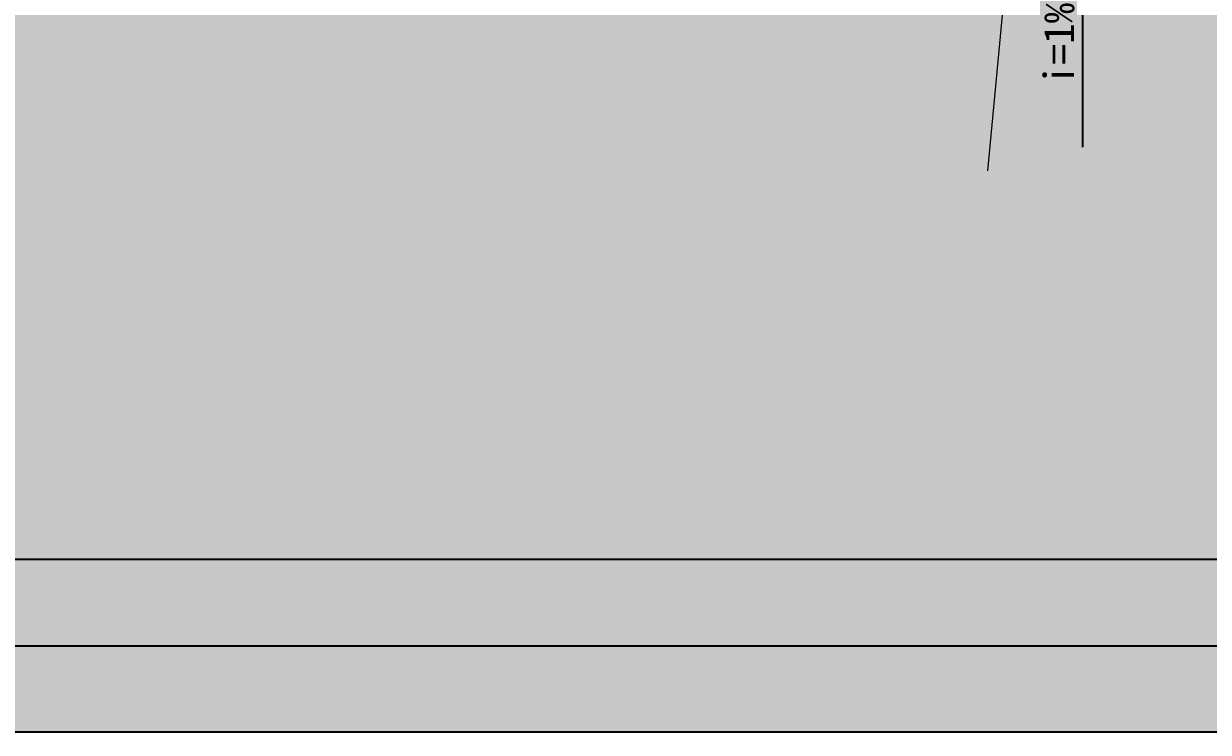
# Model space of a CAD drawing. Header units: inches. Extents: x 143994 to 247866, y 243815 to 272761.
# Drawn here: x 163197 to 170038, y 243815 to 247905 of the extents above; entities that cross this region are included whole.
import ezdxf
from ezdxf.enums import TextEntityAlignment as Align

# ---------------------------------------------------------------- set-up
doc = ezdxf.new("R2010")
doc.units = ezdxf.units.IN
doc.header["$LTSCALE"] = 1000
doc.header["$MEASUREMENT"] = 0
doc.layers.get('DEFPOINTS').update_dxf_attribs({"color": 62})
for name, color, linetype in [('0-dim', 90, 'Continuous'), ('0-fm', 30, 'Continuous'), ('0-IND', 210, 'Continuous'), ('0-word', 131, 'Continuous'), ('0-建筑2F', 127, 'Continuous')]:
    doc.layers.add(name, color=color, linetype=linetype)
doc.layers.add('A-Flr-LVTRY', color=8, linetype='Continuous', lineweight=9)
doc.styles.add('HS2', font='')
doc.styles.get('HS2').set_extended_font_data('SimHei')

# ---------------------------------------------------------------- blocks, each defined once
blk = doc.blocks.new('SLOP MARK')
at = {"layer": '0-dim', "color": 4}
blk.add_lwpolyline([(-13.8, 0), (13.8, 0), (9.47, 2.5)], dxfattribs=at)
at = {"layer": '0-word', "style": 'HS2', "flags": 4}
blk.add_attdef('i=1%', text='', height=3.5, dxfattribs=at).set_placement((-1.9, 1), align=Align.CENTER)
blk = doc.blocks.new('A$C0DD370A0')
at = {"layer": '0-fm'}
ref = blk.add_blockref('SLOP MARK', (-12272.1, 1486.7), dxfattribs=dict(at, xscale=50.00000000000011, yscale=50.00000000000011, zscale=50.00000000000011, rotation=90))
ref.add_attrib('i=1%', 'i=1%', dxfattribs={"layer": '0-word', "height": 175, "rotation": 90, "style": 'HS2'}).set_placement((-12322.1, 1391.8), align=Align.CENTER)
blk = doc.blocks.new('1442323')
at = {"layer": 'A-Flr-LVTRY', "color": 127}
blk.add_line((691746.9, -393189.3), (691954.2, -390992.9), dxfattribs=at)

msp = doc.modelspace()

# ---------------------------------------------------------------- hatches: boundary and pattern name
at = {"layer": 'DEFPOINTS'}
h = msp.add_hatch(dxfattribs=at)
h.set_pattern_fill('ANSI31', color=250)
h.set_pattern_definition([(45, (-65482.5842, -4e-05), (-1.122532015, 1.122532015), [])])
h.paths.add_polyline_path([(182383.45, 243814.78), (157803.44, 243814.78), (157803.44, 270814.78), (182383.45, 270814.78)])

# ---------------------------------------------------------------- linework, layer by layer
at = {"layer": '0-IND', "linetype": 'ByBlock'}
msp.add_line((148308.45, 244314.78), (182033.45, 244314.78), dxfattribs=at)
at = {"layer": 'DEFPOINTS', "linetype": 'ByBlock'}
for points in [[(147283.45, 270814.78), (182383.45, 270814.78), (182383.45, 243814.78), (147283.45, 243814.78)], [(147633.45, 244814.78), (182033.45, 244814.78), (182033.45, 270414.78), (147633.45, 270414.78)]]:
    msp.add_lwpolyline(points, close=True, dxfattribs=at)
at = {"layer": 'DEFPOINTS'}
msp.add_lwpolyline([(182383.45, 243814.78), (157803.44, 243814.78), (157803.44, 270814.78), (182383.45, 270814.78)], close=True, dxfattribs=at)

# ---------------------------------------------------------------- block references
at = {"layer": '0-建筑2F'}
msp.add_blockref('1442323', (-522981.31, 640245.41), dxfattribs=at)
at = {"layer": 'DEFPOINTS'}
msp.add_blockref('A$C0DD370A0', (181585.61, 246396.11), dxfattribs=at)

doc.saveas('drawing.dxf')
